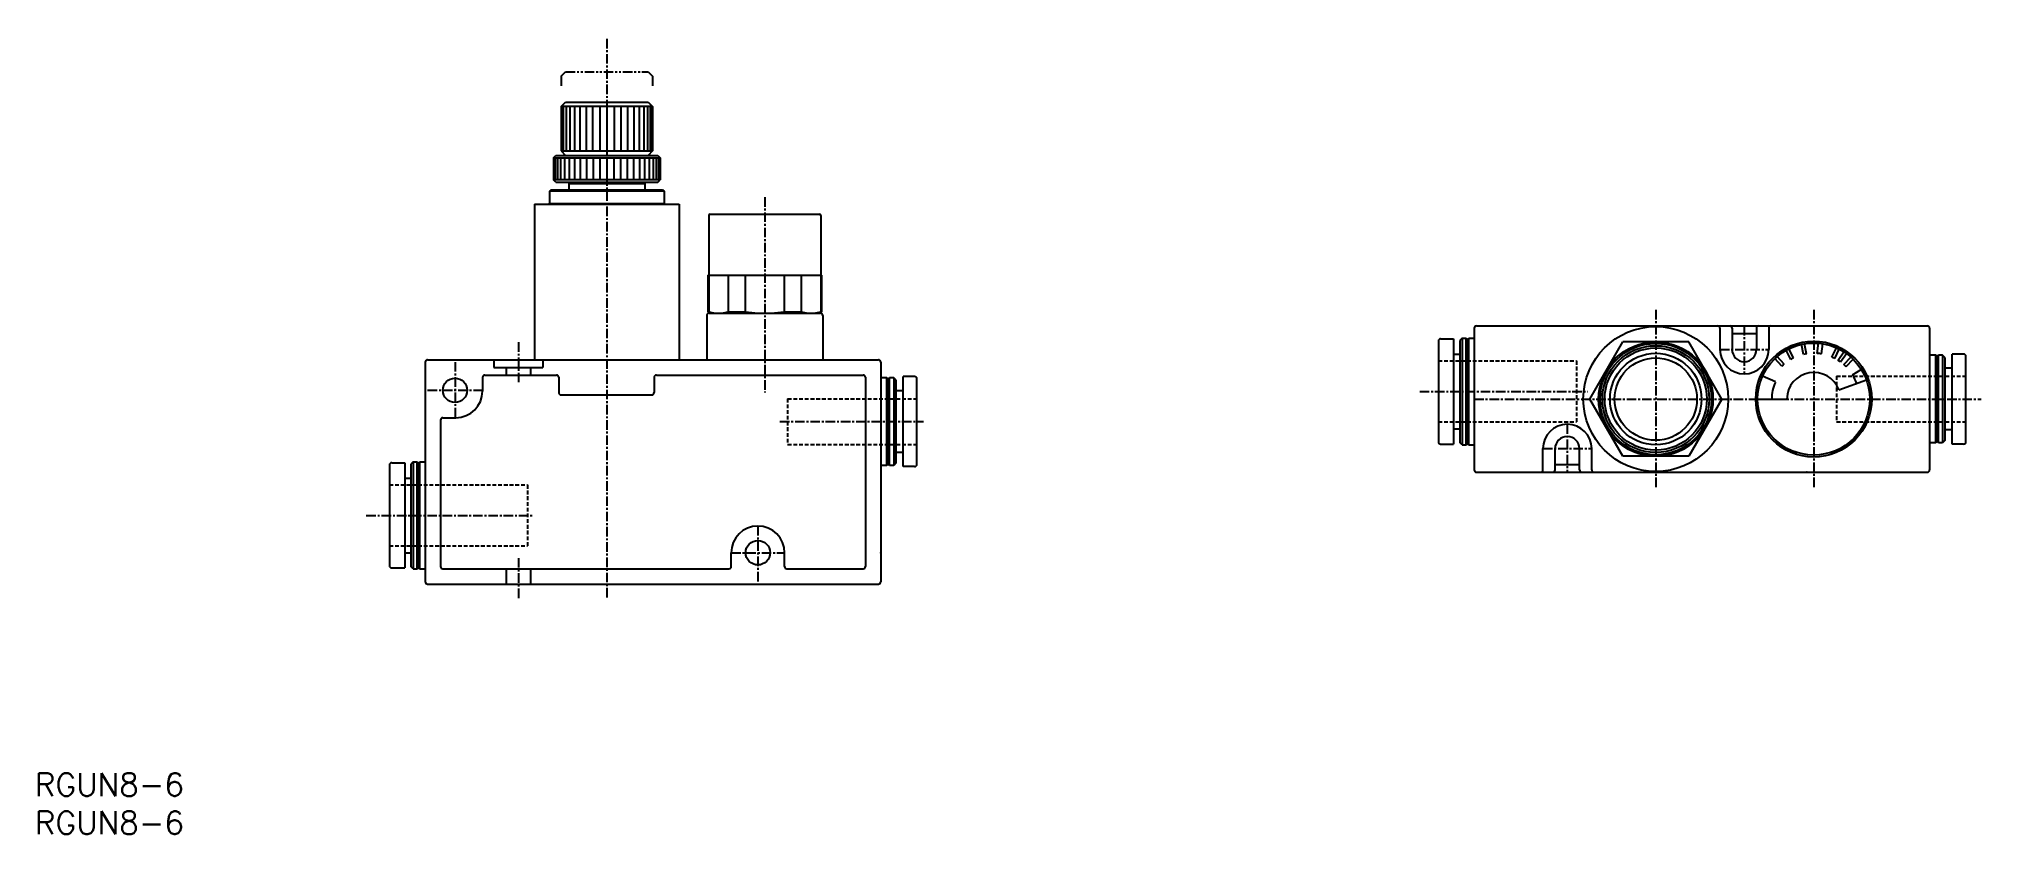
# Model space of a CAD drawing. Extents: x 1 to 255, y 0 to 104.
import ezdxf

# ---------------------------------------------------------------- set-up
doc = ezdxf.new("R2010")
doc.units = 0
for name, pattern in [('CENTER', [2, 1.25, -0.25, 0.25, -0.25]), ('DASHED', [0.75, 0.5, -0.25]), ('PHANTOM', [2.5, 1.25, -0.25, 0.25, -0.25, 0.25, -0.25])]:
    doc.linetypes.add(name, pattern=pattern)
doc.layers.get('0').update_dxf_attribs({"linetype": 'CONTINUOUS'})
doc.layers.add('CENTER', color=1, linetype='CENTER')
doc.styles.get("Standard").update_dxf_attribs({"font": 'txt.shx'})

# ---------------------------------------------------------------- blocks, each defined once
blk = doc.blocks.new('*U28')
at = {"color": 7, "linetype": 'CONTINUOUS'}
blk.add_text('RGUN8-6', height=3, dxfattribs=at).set_placement((0, 0))
blk = doc.blocks.new('*U29')
at = {"color": 7, "linetype": 'CONTINUOUS'}
blk.add_text('RGUN8-6', height=3, dxfattribs=at).set_placement((0, 5))

msp = doc.modelspace()

# ---------------------------------------------------------------- linework, layer by layer
at = {"color": 3, "linetype": 'PHANTOM'}
for p, q in [((68.97, 99.37), (69.57, 99.97)), ((68.97, 99.37), (68.97, 98.11)), ((69.57, 99.97), (80.37, 99.97)), ((80.37, 99.97), (80.97, 99.37)), ((80.97, 99.37), (80.97, 98.11))]:
    msp.add_line(p, q, dxfattribs=at)
at = {"color": 7, "linetype": 'CONTINUOUS'}
for p, q in [((68.97, 95.4), (69.57, 96)), ((68.97, 95.4), (68.97, 89.6)), ((80.97, 95.4), (68.97, 95.4)), ((69.04, 95.4), (69.04, 89.6)), ((69.26, 95.4), (69.26, 89.6)), ((69.57, 96), (80.37, 96)), ((69.62, 95.4), (69.62, 89.6)), ((70.11, 95.4), (70.11, 89.6)), ((70.72, 95.4), (70.72, 89.6)), ((71.44, 95.4), (71.44, 89.6)), ((72.24, 95.4), (72.24, 89.6)), ((73.11, 95.4), (73.11, 89.6)), ((74.03, 95.4), (74.03, 89.6)), ((74.97, 95.4), (74.97, 89.6)), ((75.91, 95.4), (75.91, 89.6)), ((76.82, 95.4), (76.82, 89.6)), ((77.69, 95.4), (77.69, 89.6)), ((78.49, 95.4), (78.49, 89.6)), ((79.21, 95.4), (79.21, 89.6)), ((79.82, 95.4), (79.82, 89.6)), ((80.31, 95.4), (80.31, 89.6)), ((80.37, 96), (80.97, 95.4)), ((80.67, 95.4), (80.67, 89.6)), ((80.89, 95.4), (80.89, 89.6)), ((80.97, 95.4), (80.97, 89.6)), ((68.97, 89.6), (80.97, 89.6)), ((68.97, 89.6), (69.57, 89)), ((80.97, 89.6), (80.37, 89)), ((67.97, 88.7), (68.27, 89)), ((67.97, 88.7), (67.97, 85.8)), ((67.97, 88.7), (81.97, 88.7)), ((68.03, 88.7), (68.03, 85.8)), ((68.21, 88.7), (68.21, 85.8)), ((68.27, 89), (81.67, 89)), ((68.5, 88.7), (68.5, 85.8)), ((68.91, 88.7), (68.91, 85.8)), ((69.41, 88.7), (69.41, 85.8)), ((70.02, 88.7), (70.02, 85.8)), ((70.71, 88.7), (70.71, 85.8)), ((71.47, 88.7), (71.47, 85.8)), ((72.29, 88.7), (72.29, 85.8)), ((73.16, 88.7), (73.16, 85.8)), ((74.05, 88.7), (74.05, 85.8)), ((74.97, 88.7), (74.97, 85.8)), ((75.88, 88.7), (75.88, 85.8)), ((76.78, 88.7), (76.78, 85.8)), ((77.65, 88.7), (77.65, 85.8)), ((78.47, 88.7), (78.47, 85.8)), ((79.23, 88.7), (79.23, 85.8)), ((79.92, 88.7), (79.92, 85.8)), ((80.52, 88.7), (80.52, 85.8)), ((81.03, 88.7), (81.03, 85.8)), ((81.43, 88.7), (81.43, 85.8)), ((81.67, 89), (81.97, 88.7)), ((81.73, 88.7), (81.73, 85.8)), ((81.91, 88.7), (81.91, 85.8)), ((81.97, 88.7), (81.97, 85.8)), ((67.67, 84.5), (67.47, 84.3)), ((67.47, 84.3), (67.47, 82.7)), ((82.47, 84.3), (67.47, 84.3)), ((67.67, 84.5), (82.27, 84.5)), ((81.97, 85.8), (67.97, 85.8)), ((68.27, 85.5), (67.97, 85.8)), ((68.27, 85.5), (81.67, 85.5)), ((69.97, 85.3), (70.17, 85.5)), ((69.97, 85.3), (69.97, 84.5)), ((69.97, 85.3), (79.97, 85.3)), ((79.77, 85.5), (79.97, 85.3)), ((79.97, 85.3), (79.97, 84.5)), ((81.67, 85.5), (81.97, 85.8)), ((82.27, 84.5), (82.47, 84.3)), ((82.47, 84.3), (82.47, 82.7)), ((65.47, 82.6), (84.47, 82.6)), ((65.47, 82.6), (65.47, 62.2)), ((67.41, 82.6), (67.47, 82.7)), ((67.47, 82.7), (82.47, 82.7)), ((82.47, 82.7), (82.52, 82.6)), ((84.47, 82.6), (84.47, 62.2)), ((88.32, 81.1), (88.32, 73.3)), ((88.52, 81.3), (102.82, 81.3)), ((103.02, 81.1), (103.02, 73.3)), ((88.22, 73.3), (103.12, 73.3)), ((88.22, 73.3), (88.22, 68.5)), ((88.33, 73.3), (88.33, 68.5)), ((90.88, 73.3), (90.88, 68.5)), ((93.12, 73.3), (93.12, 68.5)), ((98.22, 73.3), (98.22, 68.5)), ((100.45, 73.3), (100.45, 68.5)), ((103, 73.3), (103, 68.5)), ((103.12, 73.3), (103.12, 68.5)), ((88.07, 68), (88.07, 62.2)), ((88.22, 68.5), (88.67, 68.3)), ((88.22, 68.5), (88.33, 68.5)), ((88.33, 68.5), (88.67, 68.3)), ((88.37, 68.3), (102.97, 68.3)), ((90.88, 68.5), (93.12, 68.5)), ((98.22, 68.5), (100.45, 68.5)), ((103.12, 68.5), (102.67, 68.3)), ((102.67, 68.3), (103, 68.5)), ((103, 68.5), (103.12, 68.5)), ((103.27, 68), (103.27, 62.2)), ((188.67, 66.35), (188.67, 47.75)), ((188.97, 66.65), (248.07, 66.65)), ((220.87, 66.35), (220.87, 63.55)), ((222.47, 66.35), (222.47, 63.55)), ((225.67, 66.35), (225.67, 63.55)), ((227.27, 66.35), (227.27, 63.55)), ((248.37, 66.35), (248.37, 47.75)), ((183.97, 64.65), (183.97, 51.45)), ((184.27, 64.95), (185.97, 64.95)), ((185.97, 64.95), (185.97, 51.15)), ((187.07, 65.05), (186.77, 64.75)), ((186.77, 64.75), (186.77, 51.35)), ((187.07, 65.05), (187.07, 51.05)), ((187.07, 65.05), (187.6, 65.05)), ((187.6, 51.05), (187.6, 65.05)), ((187.6, 65.05), (187.77, 64.85)), ((187.77, 64.85), (187.95, 65.05)), ((187.77, 64.85), (187.77, 51.25)), ((187.95, 51.05), (187.95, 65.05)), ((187.95, 65.05), (188.67, 65.05)), ((203.81, 57.05), (208.14, 64.55)), ((216.8, 64.55), (208.14, 64.55)), ((221.13, 57.05), (216.8, 64.55)), ((222.47, 65.65), (225.67, 65.65)), ((230.93, 64.05), (230.62, 64.05)), ((231.83, 62.9), (231.57, 64.23)), ((232.22, 62.98), (231.97, 64.3)), ((233.61, 63.03), (233.78, 64.38)), ((234.21, 62.96), (234.38, 64.3)), ((235.72, 64.05), (235.41, 64.05)), ((235.56, 62.55), (236.14, 63.77)), ((51.17, 61.9), (51.17, 33.1)), ((51.47, 62.2), (110.57, 62.2)), ((60.17, 62.2), (60.17, 61.2)), ((60.17, 61.2), (66.57, 61.2)), ((61.77, 61.2), (61.77, 60.2)), ((64.97, 61.2), (64.97, 60.2)), ((66.57, 62.2), (66.57, 61.2)), ((110.87, 61.9), (110.87, 33.1)), ((185.97, 62.95), (186.77, 62.95)), ((229, 61.36), (228.09, 62.36)), ((228.23, 62.49), (228.38, 62.76)), ((229.29, 61.63), (228.38, 62.63)), ((230.18, 62.25), (229.55, 63.44)), ((230.53, 62.44), (229.9, 63.63)), ((235.92, 62.38), (236.5, 63.6)), ((236.36, 62.13), (237.11, 63.25)), ((236.69, 61.91), (237.45, 63.03)), ((237.13, 61.57), (238.05, 62.55)), ((237.42, 61.3), (238.34, 62.28)), ((238.11, 62.49), (237.96, 62.76)), ((249.2, 62.8), (248.37, 62.8)), ((249.2, 51.3), (249.2, 62.8)), ((249.37, 62.6), (249.2, 62.8)), ((249.55, 62.8), (249.37, 62.6)), ((249.37, 62.6), (249.37, 51.5)), ((249.55, 51.3), (249.55, 62.8)), ((250.07, 62.8), (249.55, 62.8)), ((250.37, 62.5), (250.07, 62.8)), ((250.07, 62.8), (250.07, 51.3)), ((250.37, 62.5), (250.37, 51.6)), ((252.82, 62.95), (251.32, 62.95)), ((251.32, 51.15), (251.32, 62.95)), ((253.12, 51.45), (253.12, 62.65)), ((58.67, 59.9), (58.67, 58.1)), ((58.97, 60.2), (68.37, 60.2)), ((68.67, 59.9), (68.67, 57.9)), ((81.17, 59.9), (81.17, 57.9)), ((81.47, 60.2), (108.57, 60.2)), ((108.87, 59.9), (108.87, 35.1)), ((111.69, 59.85), (110.87, 59.85)), ((111.69, 48.35), (111.69, 59.85)), ((111.87, 59.65), (111.69, 59.85)), ((112.04, 59.85), (111.87, 59.65)), ((111.87, 59.65), (111.87, 48.55)), ((112.04, 48.35), (112.04, 59.85)), ((112.57, 59.85), (112.04, 59.85)), ((112.57, 59.85), (112.57, 48.35)), ((112.87, 59.55), (112.57, 59.85)), ((112.87, 59.55), (112.87, 48.65)), ((113.82, 48.2), (113.82, 60)), ((115.32, 60), (113.82, 60)), ((115.62, 48.5), (115.62, 59.7)), ((225.83, 58.34), (225.99, 58.61)), ((228.15, 59.29), (226.46, 60.04)), ((236.46, 58.25), (240.08, 59.57)), ((238.27, 60.22), (239.41, 60.94)), ((240.51, 58.34), (240.35, 58.61)), ((251.32, 61.1), (250.37, 61.1)), ((68.97, 57.6), (80.87, 57.6)), ((113.82, 58.15), (112.87, 58.15)), ((208.14, 49.55), (203.81, 57.05)), ((221.13, 57.05), (216.8, 49.55)), ((225.67, 57.05), (229.67, 57.05)), ((53.17, 54.3), (53.17, 35.1)), ((53.47, 54.6), (55.17, 54.6)), ((225.99, 55.49), (225.83, 55.76)), ((240.51, 55.76), (240.35, 55.49)), ((184.27, 51.15), (185.97, 51.15)), ((185.97, 53.15), (186.77, 53.15)), ((187.07, 51.05), (186.77, 51.35)), ((187.07, 51.05), (187.6, 51.05)), ((187.6, 51.05), (187.77, 51.25)), ((187.77, 51.25), (187.95, 51.05)), ((187.95, 51.05), (188.67, 51.05)), ((228.38, 51.34), (228.23, 51.61)), ((238.11, 51.61), (237.96, 51.34)), ((249.2, 51.3), (248.37, 51.3)), ((249.37, 51.5), (249.2, 51.3)), ((249.55, 51.3), (249.37, 51.5)), ((250.07, 51.3), (249.55, 51.3)), ((250.37, 51.6), (250.07, 51.3)), ((251.32, 53), (250.37, 53)), ((252.82, 51.15), (251.32, 51.15)), ((46.47, 48.4), (46.47, 35.2)), ((46.77, 48.7), (48.47, 48.7)), ((48.47, 48.7), (48.47, 34.9)), ((49.57, 48.8), (49.27, 48.5)), ((49.27, 48.5), (49.27, 35.1)), ((49.57, 48.8), (49.57, 34.8)), ((49.57, 48.8), (50.09, 48.8)), ((50.09, 48.8), (50.27, 48.6)), ((50.09, 34.8), (50.09, 48.8)), ((50.27, 48.6), (50.44, 48.8)), ((50.27, 48.6), (50.27, 35)), ((50.44, 34.8), (50.44, 48.8)), ((50.44, 48.8), (51.17, 48.8)), ((111.87, 48.55), (111.69, 48.35)), ((112.04, 48.35), (111.87, 48.55)), ((112.87, 48.65), (112.57, 48.35)), ((113.82, 50.05), (112.87, 50.05)), ((197.67, 47.75), (197.67, 50.55)), ((199.27, 47.75), (199.27, 50.55)), ((199.27, 48.45), (202.47, 48.45)), ((202.47, 47.75), (202.47, 50.55)), ((204.07, 47.75), (204.07, 50.55)), ((216.8, 49.55), (208.14, 49.55)), ((230.93, 50.05), (230.62, 50.05)), ((235.72, 50.05), (235.41, 50.05)), ((48.47, 46.7), (49.27, 46.7)), ((111.69, 48.35), (110.87, 48.35)), ((112.57, 48.35), (112.04, 48.35)), ((115.32, 48.2), (113.82, 48.2)), ((188.97, 47.45), (248.07, 47.45)), ((48.47, 36.9), (49.27, 36.9)), ((91.27, 35.1), (91.27, 36.9)), ((98.27, 35.1), (98.27, 36.9)), ((46.77, 34.9), (48.47, 34.9)), ((49.57, 34.8), (49.27, 35.1)), ((49.57, 34.8), (50.09, 34.8)), ((50.09, 34.8), (50.27, 35)), ((50.27, 35), (50.44, 34.8)), ((50.44, 34.8), (51.17, 34.8)), ((53.47, 34.8), (90.97, 34.8)), ((61.77, 34.8), (61.77, 32.8)), ((64.97, 34.8), (64.97, 32.8)), ((98.57, 34.8), (108.57, 34.8)), ((51.47, 32.8), (110.57, 32.8))]:
    msp.add_line(p, q, dxfattribs=at)
at = {"color": 3, "linetype": 'DASHED'}
for p, q in [((183.97, 62.05), (202.07, 62.05)), ((202.07, 62.05), (202.07, 54.05)), ((236.17, 60.05), (253.12, 60.05)), ((236.17, 60.05), (236.17, 54.05)), ((98.67, 57.1), (115.62, 57.1)), ((98.67, 57.1), (98.67, 51.1)), ((183.97, 54.05), (202.07, 54.05)), ((236.17, 54.05), (253.12, 54.05)), ((98.67, 51.1), (115.62, 51.1)), ((46.47, 45.8), (64.57, 45.8)), ((64.57, 45.8), (64.57, 37.8)), ((46.47, 37.8), (64.57, 37.8))]:
    msp.add_line(p, q, dxfattribs=at)
at = {"color": 7, "linetype": 'CONTINUOUS'}
for points in [[(88.33, 68.5, 0.048135), (89.17, 68.32, 0.052364), (90.04, 68.32, 0.048155), (90.88, 68.5)], [(93.12, 68.5, 0.025087), (94.81, 68.32, 0.025643), (96.52, 68.32, 0.02509), (98.22, 68.5)], [(100.45, 68.5, 0.048135), (101.3, 68.32, 0.052364), (102.16, 68.32, 0.048155), (103, 68.5)]]:
    msp.add_lwpolyline(points, format="xyb", dxfattribs=at)
for centre, radius in [((212.47, 57.05), 9.5), ((212.47, 57.05), 7.5), ((212.47, 57.05), 7.3), ((212.47, 57.05), 7), ((212.47, 57.05), 6.7), ((233.17, 57.05), 7.6), ((233.17, 57.05), 7.35), ((212.47, 57.05), 6), ((212.47, 57.05), 5.4), ((55.07, 58.2), 1.6), ((94.77, 36.9), 1.6)]:
    msp.add_circle(centre, radius, dxfattribs=at)
for centre, radius, start, end in [((88.52, 81.1), 0.2, 90, 180), ((102.82, 81.1), 0.2, 0, 90), ((88.37, 68), 0.3, 90, 180), ((102.97, 68), 0.3, 0, 90), ((188.97, 66.35), 0.3, 90, 180), ((220.57, 66.35), 0.3, 0, 90), ((222.17, 66.35), 0.3, 0, 90), ((225.97, 66.35), 0.3, 90, 180), ((227.57, 66.35), 0.3, 90, 180), ((248.07, 66.35), 0.3, 0, 90), ((184.27, 64.65), 0.3, 90, 180), ((233.17, 57.05), 7.45, 110.016, 129.984), ((233.17, 57.05), 7.45, 50.016, 69.984), ((51.47, 61.9), 0.3, 90, 180), ((110.57, 61.9), 0.3, 0, 90), ((224.07, 63.55), 3.2, 180, 0), ((224.07, 63.55), 1.6, 180, 0), ((233.17, 57.05), 6, 130.2898, 134.1102), ((233.17, 57.05), 6, 116.0898, 119.9102), ((233.17, 57.05), 6, 99.0898, 102.9102), ((233.17, 57.05), 6, 80.034, 85.766), ((233.17, 57.05), 6, 62.6898, 66.5102), ((233.17, 57.05), 6, 54.0898, 57.9102), ((233.17, 57.05), 6, 44.9898, 48.8102), ((252.82, 62.65), 0.3, 0, 90), ((58.97, 59.9), 0.3, 90, 180), ((68.37, 59.9), 0.3, 0, 90), ((81.47, 59.9), 0.3, 90, 180), ((108.57, 59.9), 0.3, 0, 90), ((115.32, 59.7), 0.3, 0, 90), ((233.17, 57.05), 5.5, 156, 180), ((233.17, 57.05), 3.5, 20, 180), ((233.17, 57.05), 6, 20, 31.9), ((55.17, 58.1), 3.5, 270, 0), ((68.97, 57.9), 0.3, 180, 270), ((80.87, 57.9), 0.3, 270, 0), ((233.17, 57.05), 7.45, 170.016, 189.984), ((233.17, 57.05), 7.45, 0, 9.984), ((233.17, 57.05), 7.45, 350.016, 0), ((53.47, 54.3), 0.3, 90, 180), ((200.87, 50.55), 3.2, 0, 180), ((184.27, 51.45), 0.3, 180, 270), ((200.87, 50.55), 1.6, 0, 180), ((233.17, 57.05), 7.45, 230.016, 249.984), ((233.17, 57.05), 7.45, 290.016, 309.984), ((252.82, 51.45), 0.3, 270, 0), ((46.77, 48.4), 0.3, 90, 180), ((115.32, 48.5), 0.3, 270, 0), ((188.97, 47.75), 0.3, 180, 270), ((197.37, 47.75), 0.3, 270, 0), ((198.97, 47.75), 0.3, 270, 0), ((202.77, 47.75), 0.3, 180, 270), ((204.37, 47.75), 0.3, 180, 270), ((248.07, 47.75), 0.3, 270, 0), ((94.77, 36.9), 3.5, 0, 180), ((46.77, 35.2), 0.3, 180, 270), ((51.47, 33.1), 0.3, 180, 270), ((53.47, 35.1), 0.3, 180, 270), ((90.97, 35.1), 0.3, 270, 0), ((98.57, 35.1), 0.3, 180, 270), ((108.57, 35.1), 0.3, 270, 0), ((110.57, 33.1), 0.3, 270, 0)]:
    msp.add_arc(centre, radius, start, end, dxfattribs=at)
for p in [(232.27, 47.45), (110.87, 36.9)]:
    msp.add_point(p, dxfattribs=at)
at = {"layer": 'CENTER', "color": 1, "linetype": 'CENTER'}
for p, q in [((74.97, 104.28), (74.97, 30.8)), ((95.67, 83.52), (95.67, 57.9)), ((212.47, 68.75), (212.47, 45.37)), ((233.17, 68.75), (233.17, 45.37)), ((224.07, 66.65), (224.07, 60.35)), ((63.37, 64.5), (63.37, 59.11)), ((55.07, 61.9), (55.07, 54.6)), ((220.87, 63.55), (227.27, 63.55)), ((51.47, 58.2), (58.67, 58.2)), ((181.52, 58.05), (203.55, 58.05)), ((188.67, 57.05), (255.12, 57.05)), ((97.65, 54.1), (116.47, 54.1)), ((200.87, 53.75), (200.87, 47.45)), ((197.67, 50.55), (204.07, 50.55)), ((43.44, 41.8), (65.31, 41.8)), ((94.77, 40.4), (94.77, 33.1)), ((63.37, 36.21), (63.37, 30.9)), ((91.27, 36.9), (98.27, 36.9))]:
    msp.add_line(p, q, dxfattribs=at)

# ---------------------------------------------------------------- block references
at = {"color": 7, "linetype": 'CONTINUOUS'}
for name in ['*U29', '*U28']:
    msp.add_blockref(name, (0, 0), dxfattribs=at)

doc.saveas('drawing.dxf')
